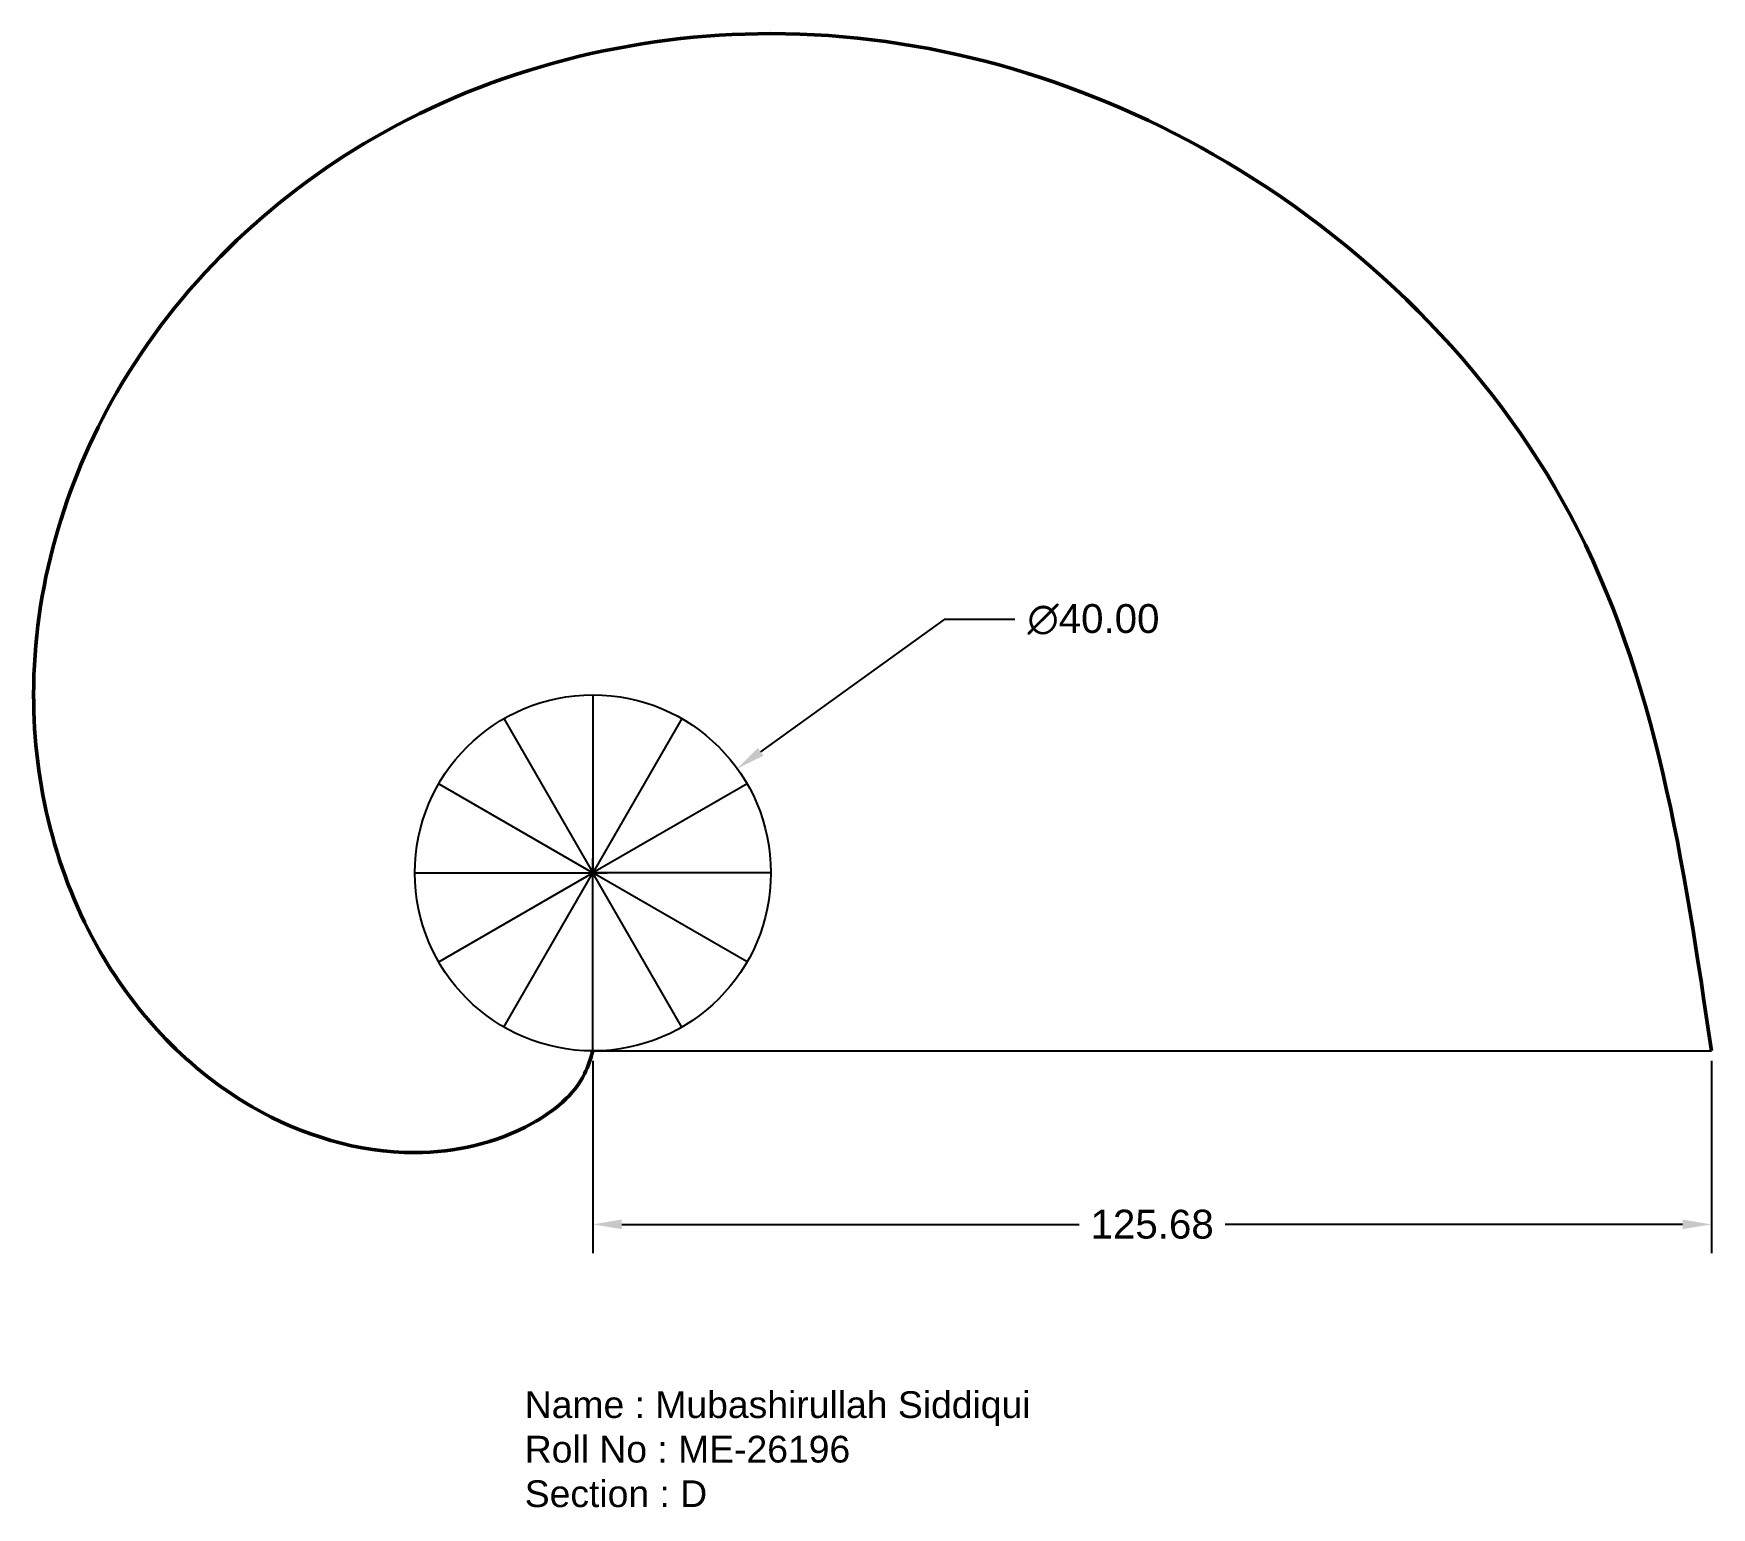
# Model space of a CAD drawing. Header units: millimetres. Extents: x -41 to 147, y -57 to 109.
import ezdxf

# ---------------------------------------------------------------- set-up
doc = ezdxf.new("R2010")
doc.units = ezdxf.units.MM
doc.header["$MEASUREMENT"] = 0
doc.header["$PDMODE"] = 35
doc.header["$PDSIZE"] = 5
doc.layers.add('Layer1', color=20, linetype='Continuous', lineweight=50)
doc.layers.add('Layer2', color=7, linetype='Continuous')
doc.styles.get("Standard").update_dxf_attribs({"font": 'arial.ttf'})
doc.dimstyles.get("Standard").update_dxf_attribs({"dimscale": 18, "dimtxt": 0.18, "dimasz": 0.18, "dimexe": 0.18, "dimexo": 0.0625, "dimgap": 0.09, "dimtad": 0, "dimtih": 1, "dimtoh": 1, "dimzin": 0, "dimdsep": 46, "dimtxsty": 'Standard', "dimcen": 0.09, "dimadec": 0, "dimazin": 0, "dimtfac": 1, "dimtofl": 0, "dimtmove": 0, "dimatfit": 3, "dimfxl": 1, "dimtolj": 1, "dimtzin": 0, "dimarcsym": 0})

# ---------------------------------------------------------------- blocks, each defined once
blk = doc.blocks.new('*D7')
at = {"layer": 'Defpoints', "color": 0, "transparency": 16777216}
for p in [(37.87, 26.47), (5.43, 3.07)]:
    blk.add_point(p, dxfattribs=at)
at = {"layer": 'Layer2', "color": 0, "lineweight": -2, "transparency": 16777216}
for p, q in [((61.11, 43.23), (40.5, 28.37)), ((69.05, 43.23), (61.11, 43.23)), ((21.65, 13.15), (21.65, 16.39)), ((20.03, 14.77), (23.27, 14.77))]:
    blk.add_line(p, q, dxfattribs=at)
at = {"layer": 'Layer2', "color": 0, "transparency": 16777216}
blk.add_solid([(40.19, 28.8), (40.82, 27.93), (37.87, 26.47)], dxfattribs=at)
at = {"layer": 'Layer2', "color": 0, "transparency": 16777216, "insert": (77.9, 43.23), "char_height": 3.24, "attachment_point": 5}
blk.add_mtext('\\A1;∅40.00', dxfattribs=at)
blk = doc.blocks.new('*D8')
at = {"layer": 'Defpoints', "color": 0, "transparency": 16777216}
for p in [(21.65, -5.23), (147.33, -5.23), (147.33, -24.71)]:
    blk.add_point(p, dxfattribs=at)
at = {"layer": 'Layer2', "color": 0, "lineweight": -2, "transparency": 16777216}
for p, q in [((21.65, -6.35), (21.65, -27.95)), ((147.33, -6.35), (147.33, -27.95)), ((24.89, -24.71), (76.3, -24.71)), ((144.09, -24.71), (92.69, -24.71))]:
    blk.add_line(p, q, dxfattribs=at)
at = {"layer": 'Layer2', "color": 0, "transparency": 16777216}
for points in [[(24.89, -24.17), (24.89, -25.25), (21.65, -24.71)], [(144.09, -24.17), (144.09, -25.25), (147.33, -24.71)]]:
    blk.add_solid(points, dxfattribs=at)
at = {"layer": 'Layer2', "color": 0, "transparency": 16777216, "insert": (84.49, -24.71), "char_height": 3.24, "attachment_point": 5}
blk.add_mtext('\\A1;125.68', dxfattribs=at)

msp = doc.modelspace()

# ---------------------------------------------------------------- linework, layer by layer
at = {"layer": 'Layer1'}
msp.add_spline([(21.653, -5.229), (20.723, -7.787), (14.806, -13.37), (1.653, -16.649), (-16.614, -11.51), (-33.698, 5.908), (-41.187, 34.771), (-31.838, 68.748), (-2.92, 97.332), (41.653, 109.031), (91.34, 95.472), (131.425, 55.053), (147.333, -5.229)], degree=3, dxfattribs=at)
at = {"layer": 'Layer2'}
for p, q in [((21.653, 34.771), (21.653, 14.771)), ((11.653, 32.091), (21.653, 14.771)), ((31.653, 32.091), (21.653, 14.771)), ((4.332, 24.771), (21.653, 14.771)), ((38.974, 24.771), (21.653, 14.771)), ((1.653, 14.771), (21.653, 14.771)), ((4.332, 4.771), (21.653, 14.771)), ((11.653, -2.55), (21.653, 14.771)), ((21.653, -5.229), (21.653, 14.771)), ((31.653, -2.55), (21.653, 14.771)), ((38.974, 4.771), (21.653, 14.771)), ((41.653, 14.771), (21.653, 14.771)), ((21.653, -5.229), (147.333, -5.229))]:
    msp.add_line(p, q, dxfattribs=at)
msp.add_circle((21.653, 14.771), 20, dxfattribs=at)

# ---------------------------------------------------------------- texts
at = {"layer": 'Layer2', "insert": (13.998, -43.456), "char_height": 3, "attachment_point": 1}
msp.add_mtext_dynamic_manual_height_columns('Name : Mubashirullah Siddiqui\\PRoll No : ME-26196\\PSection : D', width=116.02818, gutter_width=1, heights=[0], dxfattribs=at)

# ---------------------------------------------------------------- dimensions: what is measured, and where the dimension line sits
at = {"layer": 'Layer2'}
dim = msp.add_diameter_dim_2p(p1=(5.432, 3.071), p2=(37.874, 26.47), dimstyle='Standard', dxfattribs=at)
dim.commit()
dim.dimension.update_dxf_attribs({"geometry": '*D7', "text_midpoint": (77.896, 43.232), "dimtype": 163})
dim = msp.add_linear_dim(base=(147.333, -24.713), p1=(21.653, -5.229), p2=(147.333, -5.229), dimstyle='Standard', dxfattribs=at)
dim.commit()
dim.dimension.update_dxf_attribs({"geometry": '*D8', "text_midpoint": (84.493, -24.713)})

doc.saveas('drawing.dxf')
